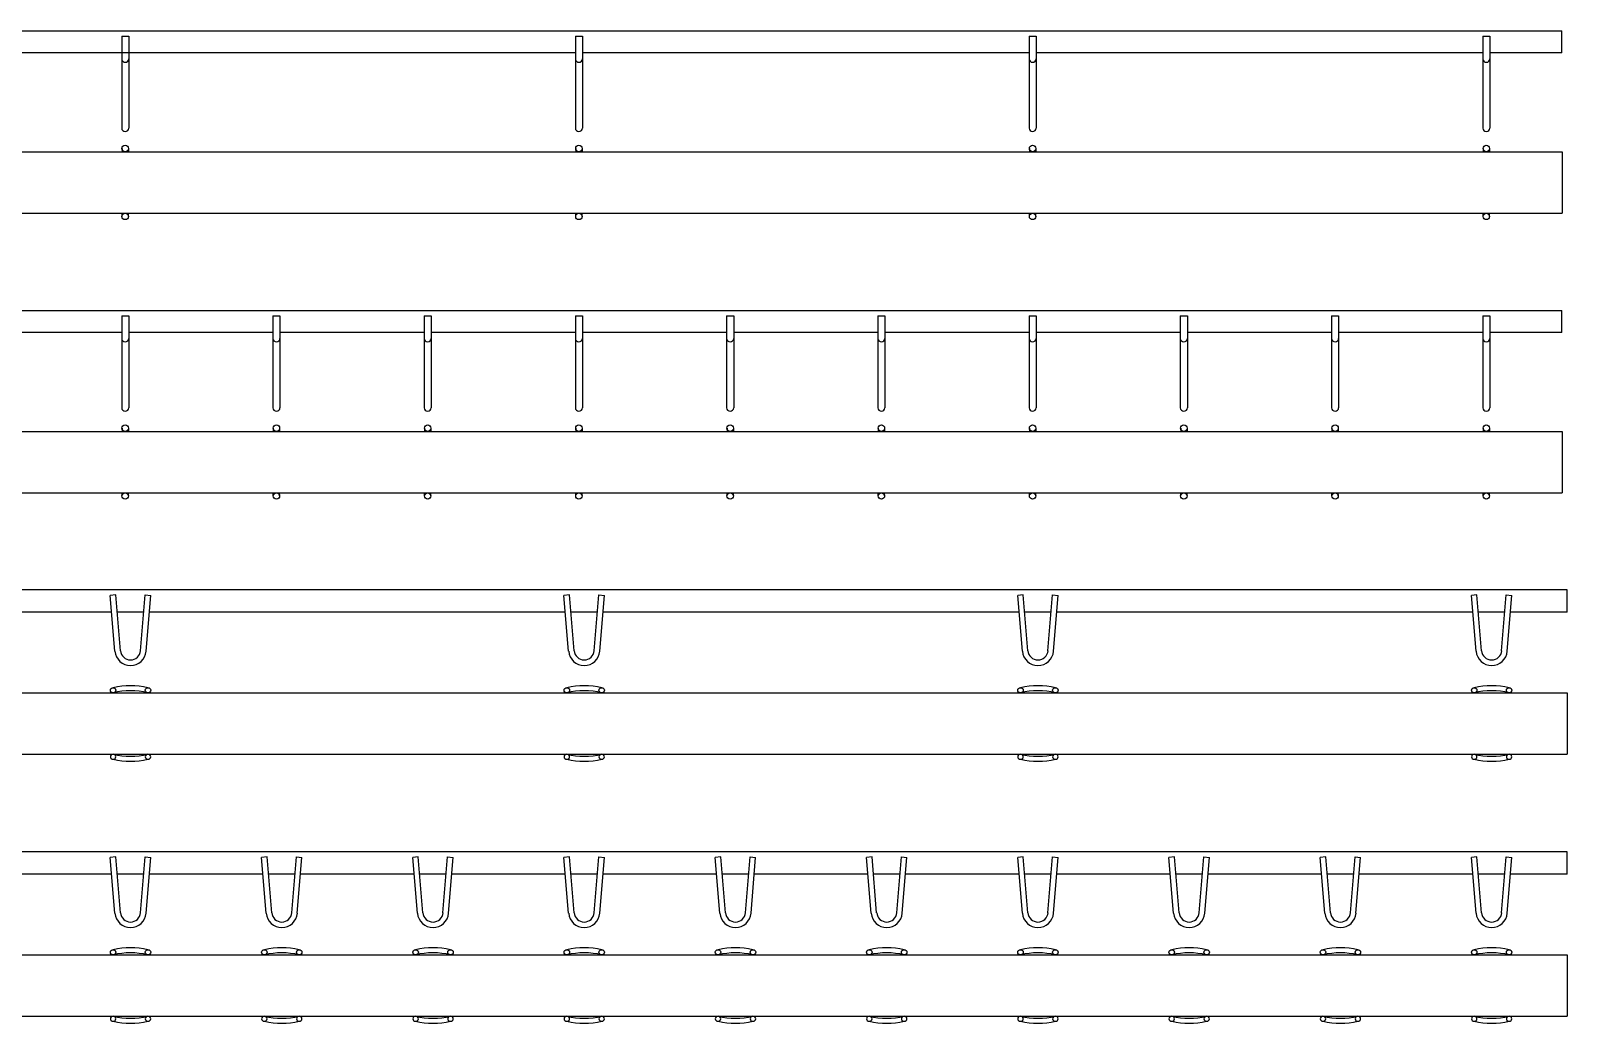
# Model space of a CAD drawing. Header units: millimetres. Extents: x 1054 to 4154, y 2386 to 3427.
# Drawn here: x 2630 to 4154, y 2386 to 3371 of the extents above; entities that cross this region are included whole.
import ezdxf

# ---------------------------------------------------------------- set-up
doc = ezdxf.new("R2010")
doc.units = ezdxf.units.MM
doc.header["$LTSCALE"] = 5
doc.layers.add('HALFEN', color=2, linetype='CONTINUOUS')

msp = doc.modelspace()

# ---------------------------------------------------------------- linework, layer by layer
at = {"layer": 'HALFEN'}
for p, q in [((1148.6, 3370.8), (4148.6, 3370.8)), ((4148.6, 3348.8), (4148.6, 3370.8)), ((2720.1, 3365.4), (2720.1, 3274.3)), ((2720.1, 3365.4), (2727.1, 3365.4)), ((2727.1, 3365.4), (2727.1, 3274.3)), ((3170.1, 3365.4), (3170.1, 3274.3)), ((3170.1, 3365.4), (3177.1, 3365.4)), ((3177.1, 3365.4), (3177.1, 3274.3)), ((3620.1, 3365.4), (3620.1, 3274.3)), ((3620.1, 3365.4), (3627.1, 3365.4)), ((3627.1, 3365.4), (3627.1, 3274.3)), ((4070.1, 3365.4), (4070.1, 3274.3)), ((4070.1, 3365.4), (4077.1, 3365.4)), ((4077.1, 3365.4), (4077.1, 3274.3)), ((3170.1, 3348.8), (2127.1, 3348.8)), ((3620.1, 3348.8), (3177.1, 3348.8)), ((4070.1, 3348.8), (3627.1, 3348.8)), ((4148.6, 3348.8), (4077.1, 3348.8)), ((1148.9, 3250.8), (4148.9, 3250.8)), ((2720.5, 3254), (2720.5, 3250.8)), ((2726.8, 3254), (2726.8, 3250.8)), ((3170.5, 3254), (3170.5, 3250.8)), ((3176.8, 3254), (3176.8, 3250.8)), ((3620.5, 3254), (3620.5, 3250.8)), ((3626.8, 3254), (3626.8, 3250.8)), ((4070.5, 3254), (4070.5, 3250.8)), ((4076.8, 3254), (4076.8, 3250.8)), ((4148.9, 3250.8), (4148.9, 3189.8)), ((1148.9, 3189.8), (4148.9, 3189.8)), ((2720.5, 3186.6), (2720.5, 3189.8)), ((2726.8, 3186.6), (2726.8, 3189.8)), ((3170.5, 3186.6), (3170.5, 3189.8)), ((3176.8, 3186.6), (3176.8, 3189.8)), ((3620.5, 3186.6), (3620.5, 3189.8)), ((3626.8, 3186.6), (3626.8, 3189.8)), ((4070.5, 3186.6), (4070.5, 3189.8)), ((4076.8, 3186.6), (4076.8, 3189.8)), ((1148.6, 3093.4), (4148.6, 3093.4)), ((2720.1, 3088), (2720.1, 2996.9)), ((2720.1, 3088), (2727.1, 3088)), ((2727.1, 3088), (2727.1, 2996.9)), ((2870.1, 3088), (2870.1, 2996.9)), ((2870.1, 3088), (2877.1, 3088)), ((2877.1, 3088), (2877.1, 2996.9)), ((3020.1, 3088), (3020.1, 2996.9)), ((3020.1, 3088), (3027.1, 3088)), ((3027.1, 3088), (3027.1, 2996.9)), ((3170.1, 3088), (3170.1, 2996.9)), ((3170.1, 3088), (3177.1, 3088)), ((3177.1, 3088), (3177.1, 2996.9)), ((3320.1, 3088), (3320.1, 2996.9)), ((3320.1, 3088), (3327.1, 3088)), ((3327.1, 3088), (3327.1, 2996.9)), ((3470.1, 3088), (3470.1, 2996.9)), ((3470.1, 3088), (3477.1, 3088)), ((3477.1, 3088), (3477.1, 2996.9)), ((3620.1, 3088), (3620.1, 2996.9)), ((3620.1, 3088), (3627.1, 3088)), ((3627.1, 3088), (3627.1, 2996.9)), ((3770.1, 3088), (3770.1, 2996.9)), ((3770.1, 3088), (3777.1, 3088)), ((3777.1, 3088), (3777.1, 2996.9)), ((3920.1, 3088), (3920.1, 2996.9)), ((3920.1, 3088), (3927.1, 3088)), ((3927.1, 3088), (3927.1, 2996.9)), ((4070.1, 3088), (4070.1, 2996.9)), ((4070.1, 3088), (4077.1, 3088)), ((4077.1, 3088), (4077.1, 2996.9)), ((4148.6, 3071.4), (4148.6, 3093.4)), ((2720.1, 3071.4), (2577.1, 3071.4)), ((2870.1, 3071.4), (2727.1, 3071.4)), ((3020.1, 3071.4), (2877.1, 3071.4)), ((3170.1, 3071.4), (3027.1, 3071.4)), ((3320.1, 3071.4), (3177.1, 3071.4)), ((3470.1, 3071.4), (3327.1, 3071.4)), ((3620.1, 3071.4), (3477.1, 3071.4)), ((3770.1, 3071.4), (3627.1, 3071.4)), ((3920.1, 3071.4), (3777.1, 3071.4)), ((4070.1, 3071.4), (3927.1, 3071.4)), ((4148.6, 3071.4), (4077.1, 3071.4)), ((1148.9, 2973.4), (4148.9, 2973.4)), ((2720.5, 2976.6), (2720.5, 2973.4)), ((2726.8, 2976.6), (2726.8, 2973.4)), ((2870.5, 2976.6), (2870.5, 2973.4)), ((2876.8, 2976.6), (2876.8, 2973.4)), ((3020.5, 2976.6), (3020.5, 2973.4)), ((3026.8, 2976.6), (3026.8, 2973.4)), ((3170.5, 2976.6), (3170.5, 2973.4)), ((3176.8, 2976.6), (3176.8, 2973.4)), ((3320.5, 2976.6), (3320.5, 2973.4)), ((3326.8, 2976.6), (3326.8, 2973.4)), ((3470.5, 2976.6), (3470.5, 2973.4)), ((3476.8, 2976.6), (3476.8, 2973.4)), ((3620.5, 2976.6), (3620.5, 2973.4)), ((3626.8, 2976.6), (3626.8, 2973.4)), ((3770.5, 2976.6), (3770.5, 2973.4)), ((3776.8, 2976.6), (3776.8, 2973.4)), ((3920.5, 2976.6), (3920.5, 2973.4)), ((3926.8, 2976.6), (3926.8, 2973.4)), ((4070.5, 2976.6), (4070.5, 2973.4)), ((4076.8, 2976.6), (4076.8, 2973.4)), ((4148.9, 2973.4), (4148.9, 2912.4)), ((1148.9, 2912.4), (4148.9, 2912.4)), ((2720.5, 2909.3), (2720.5, 2912.4)), ((2726.8, 2909.3), (2726.8, 2912.4)), ((2870.5, 2909.3), (2870.5, 2912.4)), ((2876.8, 2909.3), (2876.8, 2912.4)), ((3020.5, 2909.3), (3020.5, 2912.4)), ((3026.8, 2909.3), (3026.8, 2912.4)), ((3170.5, 2909.3), (3170.5, 2912.4)), ((3176.8, 2909.3), (3176.8, 2912.4)), ((3320.5, 2909.3), (3320.5, 2912.4)), ((3326.8, 2909.3), (3326.8, 2912.4)), ((3470.5, 2909.3), (3470.5, 2912.4)), ((3476.8, 2909.3), (3476.8, 2912.4)), ((3620.5, 2909.3), (3620.5, 2912.4)), ((3626.8, 2909.3), (3626.8, 2912.4)), ((3770.5, 2909.3), (3770.5, 2912.4)), ((3776.8, 2909.3), (3776.8, 2912.4)), ((3920.5, 2909.3), (3920.5, 2912.4)), ((3926.8, 2909.3), (3926.8, 2912.4)), ((4070.5, 2909.3), (4070.5, 2912.4)), ((4076.8, 2909.3), (4076.8, 2912.4)), ((4153.9, 2816.1), (1153.9, 2816.1)), ((2714.3, 2811.1), (2708.8, 2810.6)), ((2713.4, 2755.3), (2708.8, 2810.6)), ((2718.9, 2755.7), (2714.3, 2811.1)), ((2738.8, 2755.7), (2743.4, 2811.1)), ((2743.4, 2811.1), (2748.9, 2810.6)), ((2744.3, 2755.3), (2748.9, 2810.6)), ((3164.3, 2811.1), (3158.8, 2810.6)), ((3163.4, 2755.3), (3158.8, 2810.6)), ((3168.9, 2755.7), (3164.3, 2811.1)), ((3188.8, 2755.7), (3193.4, 2811.1)), ((3193.4, 2811.1), (3198.9, 2810.6)), ((3194.3, 2755.3), (3198.9, 2810.6)), ((3614.3, 2811.1), (3608.8, 2810.6)), ((3613.4, 2755.3), (3608.8, 2810.6)), ((3618.9, 2755.7), (3614.3, 2811.1)), ((3638.8, 2755.7), (3643.4, 2811.1)), ((3643.4, 2811.1), (3648.9, 2810.6)), ((3644.3, 2755.3), (3648.9, 2810.6)), ((4064.3, 2811.1), (4058.8, 2810.6)), ((4063.4, 2755.3), (4058.8, 2810.6)), ((4068.9, 2755.7), (4064.3, 2811.1)), ((4088.8, 2755.7), (4093.4, 2811.1)), ((4093.4, 2811.1), (4098.9, 2810.6)), ((4094.3, 2755.3), (4098.9, 2810.6)), ((4153.9, 2794.1), (4153.9, 2816.1)), ((2710.2, 2794.1), (2597.5, 2794.1)), ((2742, 2794.1), (2715.7, 2794.1)), ((3160.2, 2794.1), (2747.5, 2794.1)), ((3192, 2794.1), (3165.7, 2794.1)), ((3610.2, 2794.1), (3197.5, 2794.1)), ((3642, 2794.1), (3615.7, 2794.1)), ((4060.2, 2794.1), (3647.5, 2794.1)), ((4092, 2794.1), (4065.7, 2794.1)), ((4153.9, 2794.1), (4097.5, 2794.1)), ((1153.9, 2714.1), (4153.9, 2714.1)), ((4153.9, 2714.1), (4153.9, 2653.1)), ((1153.9, 2653.1), (4153.9, 2653.1)), ((4153.9, 2556.2), (1153.9, 2556.2)), ((2714.3, 2551.2), (2708.8, 2550.7)), ((2713.4, 2495.4), (2708.8, 2550.7)), ((2718.9, 2495.8), (2714.3, 2551.2)), ((2738.8, 2495.8), (2743.4, 2551.2)), ((2743.4, 2551.2), (2748.9, 2550.7)), ((2744.3, 2495.4), (2748.9, 2550.7)), ((2864.3, 2551.2), (2858.8, 2550.7)), ((2863.4, 2495.4), (2858.8, 2550.7)), ((2868.9, 2495.8), (2864.3, 2551.2)), ((2888.8, 2495.8), (2893.4, 2551.2)), ((2893.4, 2551.2), (2898.9, 2550.7)), ((2894.3, 2495.4), (2898.9, 2550.7)), ((3014.3, 2551.2), (3008.8, 2550.7)), ((3013.4, 2495.4), (3008.8, 2550.7)), ((3018.9, 2495.8), (3014.3, 2551.2)), ((3038.8, 2495.8), (3043.4, 2551.2)), ((3043.4, 2551.2), (3048.9, 2550.7)), ((3044.3, 2495.4), (3048.9, 2550.7)), ((3164.3, 2551.2), (3158.8, 2550.7)), ((3163.4, 2495.4), (3158.8, 2550.7)), ((3168.9, 2495.8), (3164.3, 2551.2)), ((3188.8, 2495.8), (3193.4, 2551.2)), ((3193.4, 2551.2), (3198.9, 2550.7)), ((3194.3, 2495.4), (3198.9, 2550.7)), ((3314.3, 2551.2), (3308.8, 2550.7)), ((3313.4, 2495.4), (3308.8, 2550.7)), ((3318.9, 2495.8), (3314.3, 2551.2)), ((3338.8, 2495.8), (3343.4, 2551.2)), ((3343.4, 2551.2), (3348.9, 2550.7)), ((3344.3, 2495.4), (3348.9, 2550.7)), ((3464.3, 2551.2), (3458.8, 2550.7)), ((3463.4, 2495.4), (3458.8, 2550.7)), ((3468.9, 2495.8), (3464.3, 2551.2)), ((3488.8, 2495.8), (3493.4, 2551.2)), ((3493.4, 2551.2), (3498.9, 2550.7)), ((3494.3, 2495.4), (3498.9, 2550.7)), ((3614.3, 2551.2), (3608.8, 2550.7)), ((3613.4, 2495.4), (3608.8, 2550.7)), ((3618.9, 2495.8), (3614.3, 2551.2)), ((3638.8, 2495.8), (3643.4, 2551.2)), ((3643.4, 2551.2), (3648.9, 2550.7)), ((3644.3, 2495.4), (3648.9, 2550.7)), ((3764.3, 2551.2), (3758.8, 2550.7)), ((3763.4, 2495.4), (3758.8, 2550.7)), ((3768.9, 2495.8), (3764.3, 2551.2)), ((3788.8, 2495.8), (3793.4, 2551.2)), ((3793.4, 2551.2), (3798.9, 2550.7)), ((3794.3, 2495.4), (3798.9, 2550.7)), ((3914.3, 2551.2), (3908.8, 2550.7)), ((3913.4, 2495.4), (3908.8, 2550.7)), ((3918.9, 2495.8), (3914.3, 2551.2)), ((3938.8, 2495.8), (3943.4, 2551.2)), ((3943.4, 2551.2), (3948.9, 2550.7)), ((3944.3, 2495.4), (3948.9, 2550.7)), ((4064.3, 2551.2), (4058.8, 2550.7)), ((4063.4, 2495.4), (4058.8, 2550.7)), ((4068.9, 2495.8), (4064.3, 2551.2)), ((4088.8, 2495.8), (4093.4, 2551.2)), ((4093.4, 2551.2), (4098.9, 2550.7)), ((4094.3, 2495.4), (4098.9, 2550.7)), ((4153.9, 2534.2), (4153.9, 2556.2)), ((2710.2, 2534.2), (2597.5, 2534.2)), ((2742, 2534.2), (2715.7, 2534.2)), ((2860.2, 2534.2), (2747.5, 2534.2)), ((2892, 2534.2), (2865.7, 2534.2)), ((3010.2, 2534.2), (2897.5, 2534.2)), ((3042, 2534.2), (3015.7, 2534.2)), ((3160.2, 2534.2), (3047.5, 2534.2)), ((3192, 2534.2), (3165.7, 2534.2)), ((3310.2, 2534.2), (3197.5, 2534.2)), ((3342, 2534.2), (3315.7, 2534.2)), ((3460.2, 2534.2), (3347.5, 2534.2)), ((3492, 2534.2), (3465.7, 2534.2)), ((3610.2, 2534.2), (3497.5, 2534.2)), ((3642, 2534.2), (3615.7, 2534.2)), ((3760.2, 2534.2), (3647.5, 2534.2)), ((3792, 2534.2), (3765.7, 2534.2)), ((3910.2, 2534.2), (3797.5, 2534.2)), ((3942, 2534.2), (3915.7, 2534.2)), ((4060.2, 2534.2), (3947.5, 2534.2)), ((4092, 2534.2), (4065.7, 2534.2)), ((4153.9, 2534.2), (4097.5, 2534.2)), ((1153.9, 2454.2), (4153.9, 2454.2)), ((4153.9, 2454.2), (4153.9, 2393.2)), ((1153.9, 2393.2), (4153.9, 2393.2))]:
    msp.add_line(p, q, dxfattribs=at)
for centre in [(2723.6, 3254), (3173.6, 3254), (3623.6, 3254), (4073.6, 3254), (2723.6, 3186.6), (3173.6, 3186.6), (3623.6, 3186.6), (4073.6, 3186.6), (2723.6, 2976.6), (2873.6, 2976.6), (3023.6, 2976.6), (3173.6, 2976.6), (3323.6, 2976.6), (3473.6, 2976.6), (3623.6, 2976.6), (3773.6, 2976.6), (3923.6, 2976.6), (4073.6, 2976.6), (2723.6, 2909.3), (2873.6, 2909.3), (3023.6, 2909.3), (3173.6, 2909.3), (3323.6, 2909.3), (3473.6, 2909.3), (3623.6, 2909.3), (3773.6, 2909.3), (3923.6, 2909.3), (4073.6, 2909.3)]:
    msp.add_circle(centre, 3.19, dxfattribs=at)
for centre, radius, start, end in [((2723.6, 3343), 3.5, 180, 0), ((3173.6, 3343), 3.5, 180, 0), ((3623.6, 3343), 3.5, 180, 0), ((4073.6, 3343), 3.5, 180, 0), ((2723.6, 3274.3), 3.5, 180, 0), ((3173.6, 3274.3), 3.5, 180, 0), ((3623.6, 3274.3), 3.5, 180, 0), ((4073.6, 3274.3), 3.5, 180, 0), ((2723.6, 3065.6), 3.5, 180, 0), ((2873.6, 3065.6), 3.5, 180, 0), ((3023.6, 3065.6), 3.5, 180, 0), ((3173.6, 3065.6), 3.5, 180, 0), ((3323.6, 3065.6), 3.5, 180, 0), ((3473.6, 3065.6), 3.5, 180, 0), ((3623.6, 3065.6), 3.5, 180, 0), ((3773.6, 3065.6), 3.5, 180, 0), ((3923.6, 3065.6), 3.5, 180, 0), ((4073.6, 3065.6), 3.5, 180, 0), ((2723.6, 2996.9), 3.5, 180, 0), ((2873.6, 2996.9), 3.5, 180, 0), ((3023.6, 2996.9), 3.5, 180, 0), ((3173.6, 2996.9), 3.5, 180, 0), ((3323.6, 2996.9), 3.5, 180, 0), ((3473.6, 2996.9), 3.5, 180, 0), ((3623.6, 2996.9), 3.5, 180, 0), ((3773.6, 2996.9), 3.5, 180, 0), ((3923.6, 2996.9), 3.5, 180, 0), ((4073.6, 2996.9), 3.5, 180, 0), ((2728.9, 2756.6), 15.5, 184.7362, 355.2638), ((2728.9, 2756.6), 10, 184.7362, 355.2638), ((3178.9, 2756.6), 15.5, 184.7362, 355.2638), ((3178.9, 2756.6), 10, 184.7362, 355.2638), ((3628.9, 2756.6), 15.5, 184.7362, 355.2638), ((3628.9, 2756.6), 10, 184.7362, 355.2638), ((4078.9, 2756.6), 15.5, 184.7362, 355.2638), ((4078.9, 2756.6), 10, 184.7362, 355.2638), ((2728.9, 2642.3), 78.7, 77.3127, 102.6873), ((2728.9, 2637.3), 78.7, 77.3127, 102.6873), ((3178.9, 2642.3), 78.7, 77.3127, 102.6873), ((3178.9, 2637.3), 78.7, 77.3127, 102.6873), ((3628.9, 2642.3), 78.7, 77.3127, 102.6873), ((3628.9, 2637.3), 78.7, 77.3127, 102.6873), ((4078.9, 2642.3), 78.7, 77.3127, 102.6873), ((4078.9, 2637.3), 78.7, 77.3127, 102.6873), ((2728.9, 2729.9), 78.7, 257.3127, 282.6873), ((3178.9, 2729.9), 78.7, 257.3127, 282.6873), ((3628.9, 2729.9), 78.7, 257.3127, 282.6873), ((4078.9, 2729.9), 78.7, 257.3127, 282.6873), ((2728.9, 2724.9), 78.7, 257.3127, 282.6873), ((3178.9, 2724.9), 78.7, 257.3127, 282.6873), ((3628.9, 2724.9), 78.7, 257.3127, 282.6873), ((4078.9, 2724.9), 78.7, 257.3127, 282.6873), ((2728.9, 2496.7), 15.5, 184.7362, 355.2638), ((2728.9, 2496.7), 10, 184.7362, 355.2638), ((2878.9, 2496.7), 15.5, 184.7362, 355.2638), ((2878.9, 2496.7), 10, 184.7362, 355.2638), ((3028.9, 2496.7), 15.5, 184.7362, 355.2638), ((3028.9, 2496.7), 10, 184.7362, 355.2638), ((3178.9, 2496.7), 15.5, 184.7362, 355.2638), ((3178.9, 2496.7), 10, 184.7362, 355.2638), ((3328.9, 2496.7), 15.5, 184.7362, 355.2638), ((3328.9, 2496.7), 10, 184.7362, 355.2638), ((3478.9, 2496.7), 15.5, 184.7362, 355.2638), ((3478.9, 2496.7), 10, 184.7362, 355.2638), ((3628.9, 2496.7), 15.5, 184.7362, 355.2638), ((3628.9, 2496.7), 10, 184.7362, 355.2638), ((3778.9, 2496.7), 15.5, 184.7362, 355.2638), ((3778.9, 2496.7), 10, 184.7362, 355.2638), ((3928.9, 2496.7), 15.5, 184.7362, 355.2638), ((3928.9, 2496.7), 10, 184.7362, 355.2638), ((4078.9, 2496.7), 15.5, 184.7362, 355.2638), ((4078.9, 2496.7), 10, 184.7362, 355.2638), ((2728.9, 2382.4), 78.7, 77.3127, 102.6873), ((2728.9, 2377.4), 78.7, 77.3127, 102.6873), ((2878.9, 2382.4), 78.7, 77.3127, 102.6873), ((2878.9, 2377.4), 78.7, 77.3127, 102.6873), ((3028.9, 2382.4), 78.7, 77.3127, 102.6873), ((3028.9, 2377.4), 78.7, 77.3127, 102.6873), ((3178.9, 2382.4), 78.7, 77.3127, 102.6873), ((3178.9, 2377.4), 78.7, 77.3127, 102.6873), ((3328.9, 2382.4), 78.7, 77.3127, 102.6873), ((3328.9, 2377.4), 78.7, 77.3127, 102.6873), ((3478.9, 2382.4), 78.7, 77.3127, 102.6873), ((3478.9, 2377.4), 78.7, 77.3127, 102.6873), ((3628.9, 2382.4), 78.7, 77.3127, 102.6873), ((3628.9, 2377.4), 78.7, 77.3127, 102.6873), ((3778.9, 2382.4), 78.7, 77.3127, 102.6873), ((3778.9, 2377.4), 78.7, 77.3127, 102.6873), ((3928.9, 2382.4), 78.7, 77.3127, 102.6873), ((3928.9, 2377.4), 78.7, 77.3127, 102.6873), ((4078.9, 2382.4), 78.7, 77.3127, 102.6873), ((4078.9, 2377.4), 78.7, 77.3127, 102.6873), ((2728.9, 2470), 78.7, 257.3127, 282.6873), ((2878.9, 2470), 78.7, 257.3127, 282.6873), ((3028.9, 2470), 78.7, 257.3127, 282.6873), ((3178.9, 2470), 78.7, 257.3127, 282.6873), ((3328.9, 2470), 78.7, 257.3127, 282.6873), ((3478.9, 2470), 78.7, 257.3127, 282.6873), ((3628.9, 2470), 78.7, 257.3127, 282.6873), ((3778.9, 2470), 78.7, 257.3127, 282.6873), ((3928.9, 2470), 78.7, 257.3127, 282.6873), ((4078.9, 2470), 78.7, 257.3127, 282.6873), ((2728.9, 2465), 78.7, 257.3127, 282.6873), ((2878.9, 2465), 78.7, 257.3127, 282.6873), ((3028.9, 2465), 78.7, 257.3127, 282.6873), ((3178.9, 2465), 78.7, 257.3127, 282.6873), ((3328.9, 2465), 78.7, 257.3127, 282.6873), ((3478.9, 2465), 78.7, 257.3127, 282.6873), ((3628.9, 2465), 78.7, 257.3127, 282.6873), ((3778.9, 2465), 78.7, 257.3127, 282.6873), ((3928.9, 2465), 78.7, 257.3127, 282.6873), ((4078.9, 2465), 78.7, 257.3127, 282.6873)]:
    msp.add_arc(centre, radius, start, end, dxfattribs=at)
for centre in [(2711.6, 2716.6), (2746.2, 2716.6), (3161.6, 2716.6), (3196.2, 2716.6), (3611.6, 2716.6), (3646.2, 2716.6), (4061.6, 2716.6), (4096.2, 2716.6), (2711.6, 2456.7), (2746.2, 2456.7), (2861.6, 2456.7), (2896.2, 2456.7), (3011.6, 2456.7), (3046.2, 2456.7), (3161.6, 2456.7), (3196.2, 2456.7), (3311.6, 2456.7), (3346.2, 2456.7), (3461.6, 2456.7), (3496.2, 2456.7), (3611.6, 2456.7), (3646.2, 2456.7), (3761.6, 2456.7), (3796.2, 2456.7), (3911.6, 2456.7), (3946.2, 2456.7), (4061.6, 2456.7), (4096.2, 2456.7)]:
    msp.add_ellipse(centre, major_axis=(2.74, 0), ratio=0.918499, dxfattribs=at)
at = {"layer": 'HALFEN', "extrusion": (0, 0, -1)}
for centre in [(2711.6, 2650.6), (2746.2, 2650.6), (3161.6, 2650.6), (3196.2, 2650.6), (3611.6, 2650.6), (3646.2, 2650.6), (4061.6, 2650.6), (4096.2, 2650.6), (2711.6, 2390.7), (2746.2, 2390.7), (2861.6, 2390.7), (2896.2, 2390.7), (3011.6, 2390.7), (3046.2, 2390.7), (3161.6, 2390.7), (3196.2, 2390.7), (3311.6, 2390.7), (3346.2, 2390.7), (3461.6, 2390.7), (3496.2, 2390.7), (3611.6, 2390.7), (3646.2, 2390.7), (3761.6, 2390.7), (3796.2, 2390.7), (3911.6, 2390.7), (3946.2, 2390.7), (4061.6, 2390.7), (4096.2, 2390.7)]:
    msp.add_ellipse(centre, major_axis=(2.74, 0), ratio=0.918499, dxfattribs=at)

doc.saveas('drawing.dxf')
